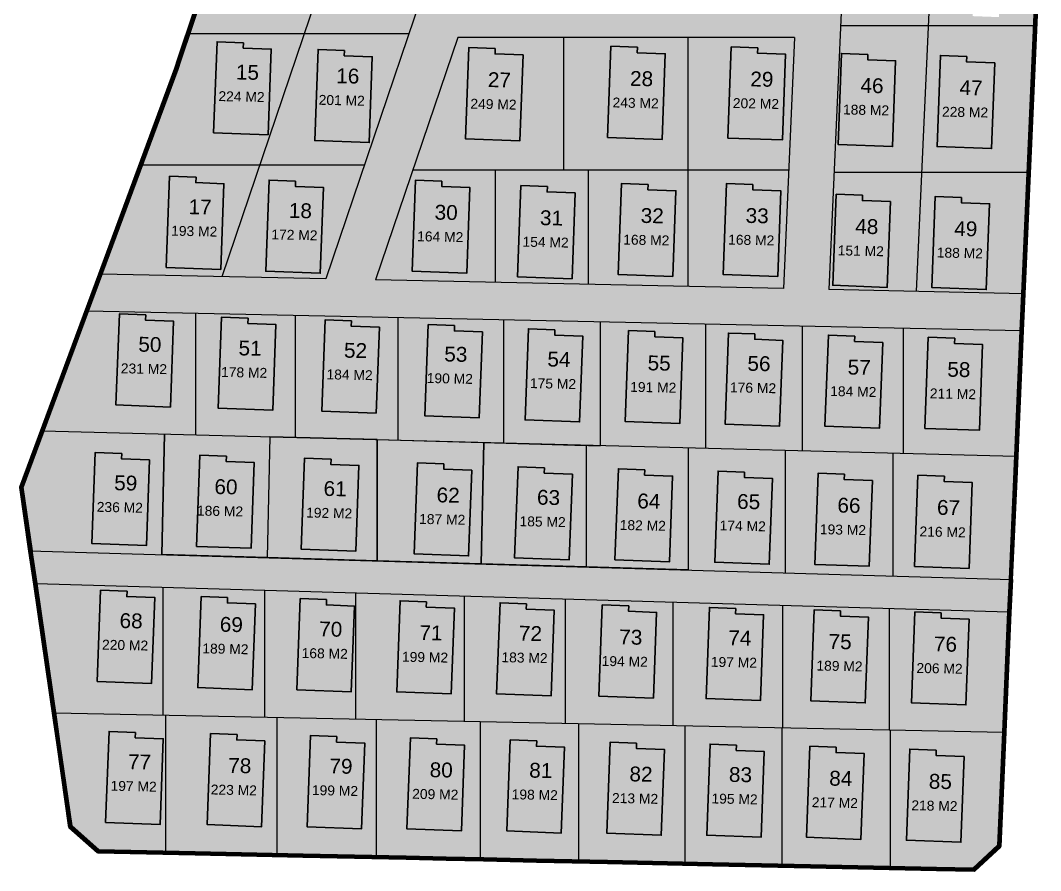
# Model space of a CAD drawing. Header units: centimetres. Extents: x 63871 to 181827, y -95930 to 42199.
# Drawn here: x 63871 to 76229, y -95930 to -85628 of the extents above; entities that cross this region are included whole.
import ezdxf

# ---------------------------------------------------------------- set-up
doc = ezdxf.new("R2010")
doc.units = ezdxf.units.CM
for name, color, linetype, lineweight in [('A-AREA-IDEN', 7, 'Continuous', 9), ('ARA SINIRLAR', 225, 'Continuous', 15), ('ARM_Pen_No__252', 8, 'Continuous', 18), ('PARSEL SINIRI', 12, 'Continuous', 50), ('ROL_CEPHE', 1, 'Continuous', 0), ('Çatı', 144, 'Continuous', 30)]:
    doc.layers.add(name, color=color, linetype=linetype, lineweight=lineweight)
doc.styles.get("Standard").update_dxf_attribs({"font": 'Arial.ttf'})
pattern_1 = [(45, (-102584.785, -113040.9), (0, 73.27889), [155.448, -51.816]), (135, (-102548.146, -113004.26), (7e-15, 73.27889), [155.448, -51.816])]

msp = doc.modelspace()

# ---------------------------------------------------------------- hatches: boundary and pattern name
at = {"layer": 'A-AREA-IDEN', "true_color": 0x136734}
h = msp.add_hatch(color=116, dxfattribs=at)
h.dxf.hatch_style = 1
h.paths.add_polyline_path([(67911, -84015), (66505, -84015), (66494, -84047), (66400, -84332), (66400, -84332), (65913, -85790), (67309, -85790)])
h.paths.add_polyline_path([(66788, -85345), (66829, -84241), (67149, -84253), (67147, -84318), (67486, -84331), (67448, -85370)], flags=16)
h = msp.add_hatch(color=116, dxfattribs=at)
h.dxf.hatch_style = 1
h.paths.add_polyline_path([(69180, -84015), (67911, -84015), (67309, -85790), (68577, -85790)])
h.paths.add_polyline_path([(67988, -85383), (68029, -84279), (68349, -84291), (68346, -84355), (68686, -84368), (68647, -85407)], flags=16)
h = msp.add_hatch(color=116, dxfattribs=at)
h.dxf.hatch_style = 1
h.paths.add_polyline_path([(67309, -85790), (65913, -85790), (65807, -86105), (65770, -86218), (65338, -87384), (66768, -87384)])
h.paths.add_polyline_path([(66212, -86990), (66253, -85886), (66572, -85898), (66570, -85963), (66910, -85975), (66871, -87014)], flags=16)
h = msp.add_hatch(color=116, dxfattribs=at)
h.dxf.hatch_style = 1
h.paths.add_polyline_path([(68577, -85790), (67309, -85790), (66768, -87384), (68037, -87384)])
h.paths.add_polyline_path([(67436, -87084), (67477, -85979), (67797, -85991), (67794, -86056), (68134, -86069), (68096, -87108)], flags=16)
h = msp.add_hatch(color=116, dxfattribs=at)
h.dxf.hatch_style = 1
h.paths.add_polyline_path([(66768, -87384), (65338, -87384), (64849, -88703), (66310, -88734)])
h.paths.add_polyline_path([(65679, -87517), (65999, -87529), (65996, -87594), (66336, -87607), (66298, -88646), (65638, -88622)], flags=16)
h = msp.add_hatch(color=116, dxfattribs=at)
h.dxf.hatch_style = 1
h.paths.add_polyline_path([(68037, -87384), (66768, -87384), (66310, -88734), (67569, -88761)])
h.paths.add_polyline_path([(66884, -87563), (67204, -87575), (67202, -87640), (67541, -87652), (67503, -88692), (66843, -88667)], flags=16)
h = msp.add_hatch(color=116, dxfattribs=at)
h.dxf.hatch_style = 1
h.paths.add_polyline_path([(65992, -89177), (64683, -89150), (64145, -90603), (65992, -90651)])
h.paths.add_polyline_path([(65029, -90288), (65070, -89184), (65390, -89196), (65388, -89261), (65727, -89273), (65689, -90313)], flags=16)
h = msp.add_hatch(color=116, dxfattribs=at)
h.dxf.hatch_style = 1
h.paths.add_polyline_path([(67200, -89203), (65992, -89177), (65992, -90651), (67200, -90682)])
h.paths.add_polyline_path([(66268, -90328), (66309, -89223), (66629, -89235), (66627, -89300), (66966, -89313), (66928, -90352)], flags=16)
h = msp.add_hatch(color=116, dxfattribs=at)
h.dxf.hatch_style = 1
h.paths.add_polyline_path([(68443, -89229), (67200, -89203), (67200, -90682), (68443, -90714)])
h.paths.add_polyline_path([(67521, -90361), (67562, -89257), (67881, -89269), (67879, -89334), (68219, -89347), (68180, -90386)], flags=16)
h = msp.add_hatch(color=116, dxfattribs=at)
h.dxf.hatch_style = 1
h.paths.add_polyline_path([(69723, -89256), (68443, -89229), (68443, -90714), (69723, -90748)])
h.paths.add_polyline_path([(68770, -90418), (68811, -89314), (69131, -89326), (69129, -89391), (69468, -89403), (69430, -90443)], flags=16)
h = msp.add_hatch(color=116, dxfattribs=at)
h.dxf.hatch_style = 1
h.paths.add_polyline_path([(65616, -90641), (64145, -90603), (63892, -91287), (64003, -92055), (65585, -92101)])
h.paths.add_polyline_path([(64778, -90863), (65098, -90875), (65095, -90940), (65435, -90953), (65397, -91992), (64737, -91968)], flags=16)
at = {"layer": 'ARA SINIRLAR', "true_color": 0x136734}
h = msp.add_hatch(color=116, dxfattribs=at)
h.dxf.hatch_style = 1
h.paths.add_polyline_path([(74946, -83965), (73880, -83965), (73805, -85691), (74867, -85691)])
h.paths.add_polyline_path([(74566, -84441), (74525, -85545), (74205, -85533), (74208, -85468), (73868, -85455), (73907, -84416)], flags=16)
h = msp.add_hatch(color=116, dxfattribs=at)
h.dxf.hatch_style = 1
h.paths.add_polyline_path([(76229, -83965), (74946, -83965), (74867, -85691), (76153, -85691), (76167, -85368)])
h.paths.add_polyline_path([(75765, -84483), (75724, -85588), (75404, -85576), (75407, -85511), (75067, -85498), (75106, -84459)], flags=16)
h = msp.add_hatch(color=116, dxfattribs=at)
h.dxf.hatch_style = 1
h.paths.add_polyline_path([(74867, -85691), (73805, -85691), (73727, -87466), (74786, -87466)])
h.paths.add_polyline_path([(74435, -87156), (73775, -87131), (73816, -86027), (74136, -86039), (74134, -86104), (74473, -86117)], flags=16)
h = msp.add_hatch(color=116, dxfattribs=at)
h.dxf.hatch_style = 1
h.paths.add_polyline_path([(74867, -85691), (74786, -87466), (76075, -87466), (76139, -86025), (76153, -85691)])
h.paths.add_polyline_path([(75673, -86143), (75634, -87182), (74975, -87157), (75016, -86053), (75336, -86065), (75333, -86130)], flags=16)
h = msp.add_hatch(color=116, dxfattribs=at)
h.dxf.hatch_style = 1
h.paths.add_polyline_path([(70448, -85834), (69170, -85834), (68623, -87444), (70448, -87444)])
h.paths.add_polyline_path([(69922, -87086), (69262, -87061), (69303, -85957), (69623, -85969), (69621, -86034), (69960, -86046)], flags=16)
h = msp.add_hatch(color=116, dxfattribs=at)
h.dxf.hatch_style = 1
h.paths.add_polyline_path([(71957, -85834), (70448, -85834), (70448, -87444), (71957, -87444)])
h.paths.add_polyline_path([(71025, -85942), (71345, -85954), (71343, -86019), (71683, -86031), (71644, -87071), (70984, -87046)], flags=16)
h = msp.add_hatch(color=116, dxfattribs=at)
h.dxf.hatch_style = 1
h.paths.add_polyline_path([(73247, -85834), (71957, -85834), (71957, -87444), (73176, -87444)])
h.paths.add_polyline_path([(72482, -85949), (72802, -85961), (72800, -86026), (73139, -86038), (73101, -87077), (72441, -87053)], flags=16)
at = {"layer": 'ARA SINIRLAR'}
h = msp.add_hatch(color=1, dxfattribs=at)
h.dxf.hatch_style = 1
h.paths.add_polyline_path([(66910, -85975), (66570, -85963), (66572, -85898), (66253, -85886), (66212, -86990), (66871, -87014)])
h = msp.add_hatch(color=1, dxfattribs=at)
h.dxf.hatch_style = 1
h.paths.add_polyline_path([(68134, -86069), (67794, -86056), (67797, -85991), (67477, -85979), (67436, -87084), (68096, -87108)])
h = msp.add_hatch(color=1, dxfattribs=at)
h.dxf.hatch_style = 1
h.paths.add_polyline_path([(69960, -86046), (69621, -86034), (69623, -85969), (69303, -85957), (69262, -87061), (69922, -87086)])
h = msp.add_hatch(color=1, dxfattribs=at)
h.dxf.hatch_style = 1
h.paths.add_polyline_path([(71683, -86031), (71343, -86019), (71345, -85954), (71025, -85942), (70984, -87046), (71644, -87071)])
h = msp.add_hatch(color=1, dxfattribs=at)
h.dxf.hatch_style = 1
h.paths.add_polyline_path([(73139, -86038), (72800, -86026), (72802, -85961), (72482, -85949), (72441, -87053), (73101, -87077)])
h = msp.add_hatch(color=1, dxfattribs=at)
h.dxf.hatch_style = 1
h.paths.add_polyline_path([(74473, -86117), (74134, -86104), (74136, -86039), (73816, -86027), (73775, -87131), (74435, -87156)])
h = msp.add_hatch(color=1, dxfattribs=at)
h.dxf.hatch_style = 1
h.paths.add_polyline_path([(75673, -86143), (75333, -86130), (75336, -86065), (75016, -86053), (74975, -87157), (75634, -87182)])
at = {"layer": 'ARA SINIRLAR', "true_color": 0x136734}
h = msp.add_hatch(color=116, dxfattribs=at)
h.dxf.hatch_style = 1
h.paths.add_polyline_path([(69620, -87444), (68623, -87444), (68172, -88773), (69620, -88804)])
h.paths.add_polyline_path([(69277, -88691), (68617, -88667), (68658, -87563), (68978, -87575), (68976, -87639), (69315, -87652)], flags=16)
h = msp.add_hatch(color=116, dxfattribs=at)
h.dxf.hatch_style = 1
h.paths.add_polyline_path([(70748, -87444), (69620, -87444), (69620, -88804), (70748, -88828)])
h.paths.add_polyline_path([(69934, -87629), (70254, -87641), (70251, -87706), (70591, -87719), (70553, -88758), (69893, -88734)], flags=16)
h = msp.add_hatch(color=116, dxfattribs=at)
h.dxf.hatch_style = 1
h.paths.add_polyline_path([(71957, -87444), (70748, -87444), (70748, -88828), (71957, -88853)])
h.paths.add_polyline_path([(71154, -87603), (71474, -87615), (71472, -87680), (71811, -87692), (71773, -88731), (71113, -88707)], flags=16)
h = msp.add_hatch(color=116, dxfattribs=at)
h.dxf.hatch_style = 1
h.paths.add_polyline_path([(73176, -87444), (71957, -87444), (71957, -88853), (73113, -88878)])
h.paths.add_polyline_path([(72425, -87603), (72745, -87615), (72743, -87680), (73082, -87692), (73044, -88731), (72384, -88707)], flags=16)
h = msp.add_hatch(color=116, dxfattribs=at)
h.dxf.hatch_style = 1
h.paths.add_polyline_path([(74786, -87466), (73727, -87466), (73664, -88890), (74720, -88912)])
h.paths.add_polyline_path([(74410, -87824), (74371, -88863), (73712, -88838), (73753, -87734), (74073, -87746), (74070, -87811)], flags=16)
h = msp.add_hatch(color=116, dxfattribs=at)
h.dxf.hatch_style = 1
h.paths.add_polyline_path([(76075, -87466), (74786, -87466), (74720, -88912), (76010, -88939)])
h.paths.add_polyline_path([(75610, -87850), (75571, -88889), (74912, -88865), (74953, -87760), (75272, -87772), (75270, -87837)], flags=16)
at = {"layer": 'ARA SINIRLAR'}
h = msp.add_hatch(color=1, dxfattribs=at)
h.dxf.hatch_style = 1
h.paths.add_polyline_path([(66336, -87607), (65996, -87594), (65999, -87529), (65679, -87517), (65638, -88622), (66298, -88646)])
h = msp.add_hatch(color=1, dxfattribs=at)
h.dxf.hatch_style = 1
h.paths.add_polyline_path([(67541, -87652), (67202, -87640), (67204, -87575), (66884, -87563), (66843, -88667), (67503, -88692)])
h = msp.add_hatch(color=1, dxfattribs=at)
h.dxf.hatch_style = 1
h.paths.add_polyline_path([(69315, -87652), (68976, -87639), (68978, -87575), (68658, -87563), (68617, -88667), (69277, -88691)])
h = msp.add_hatch(color=1, dxfattribs=at)
h.dxf.hatch_style = 1
h.paths.add_polyline_path([(71811, -87692), (71472, -87680), (71474, -87615), (71154, -87603), (71113, -88707), (71773, -88731)])
h = msp.add_hatch(color=1, dxfattribs=at)
h.dxf.hatch_style = 1
h.paths.add_polyline_path([(73082, -87692), (72743, -87680), (72745, -87615), (72425, -87603), (72384, -88707), (73044, -88731)])
h = msp.add_hatch(color=1, dxfattribs=at)
h.dxf.hatch_style = 1
h.paths.add_polyline_path([(70591, -87719), (70251, -87706), (70254, -87641), (69934, -87629), (69893, -88734), (70553, -88758)])
h = msp.add_hatch(color=1, dxfattribs=at)
h.dxf.hatch_style = 1
h.paths.add_polyline_path([(74410, -87824), (74070, -87811), (74073, -87746), (73753, -87734), (73712, -88838), (74371, -88863)])
h = msp.add_hatch(color=1, dxfattribs=at)
h.dxf.hatch_style = 1
h.paths.add_polyline_path([(75610, -87850), (75270, -87837), (75272, -87772), (74953, -87760), (74912, -88865), (75571, -88889)])
h = msp.add_hatch(color=1, dxfattribs=at)
h.dxf.hatch_style = 1
h.paths.add_polyline_path([(65727, -89273), (65388, -89261), (65390, -89196), (65070, -89184), (65029, -90288), (65689, -90313)])
h = msp.add_hatch(color=2, dxfattribs=at)
h.dxf.hatch_style = 1
h.paths.add_polyline_path([(66966, -89313), (66627, -89300), (66629, -89235), (66309, -89223), (66268, -90328), (66928, -90352)])
h = msp.add_hatch(color=1, dxfattribs=at)
h.dxf.hatch_style = 1
h.paths.add_polyline_path([(68219, -89347), (67879, -89334), (67881, -89269), (67562, -89257), (67521, -90361), (68180, -90386)])
h = msp.add_hatch(color=2, dxfattribs=at)
h.dxf.hatch_style = 1
h.paths.add_polyline_path([(69468, -89403), (69129, -89391), (69131, -89326), (68811, -89314), (68770, -90418), (69430, -90443)])
at = {"layer": 'ARA SINIRLAR', "true_color": 0x136734}
h = msp.add_hatch(color=116, dxfattribs=at)
h.dxf.hatch_style = 1
h.paths.add_polyline_path([(70895, -89281), (69723, -89256), (69723, -90748), (70895, -90778)])
h.paths.add_polyline_path([(69984, -90469), (70025, -89364), (70345, -89376), (70343, -89441), (70683, -89454), (70644, -90493)], flags=16)
h = msp.add_hatch(color=116, dxfattribs=at)
h.dxf.hatch_style = 1
h.paths.add_polyline_path([(72169, -89308), (70895, -89281), (70895, -90778), (72169, -90811)])
h.paths.add_polyline_path([(71198, -90490), (71239, -89386), (71558, -89397), (71556, -89462), (71896, -89475), (71857, -90514)], flags=16)
h = msp.add_hatch(color=116, dxfattribs=at)
h.dxf.hatch_style = 1
h.paths.add_polyline_path([(73341, -89333), (72169, -89308), (72169, -90811), (73341, -90841)])
h.paths.add_polyline_path([(72407, -90520), (72448, -89416), (72768, -89427), (72766, -89492), (73106, -89505), (73067, -90544)], flags=16)
h = msp.add_hatch(color=116, dxfattribs=at)
h.dxf.hatch_style = 1
h.paths.add_polyline_path([(74564, -89359), (73341, -89333), (73341, -90841), (74564, -90873)])
h.paths.add_polyline_path([(73617, -90545), (73658, -89441), (73978, -89453), (73976, -89518), (74316, -89531), (74277, -90570)], flags=16)
at = {"layer": 'ARA SINIRLAR'}
h = msp.add_hatch(color=1, dxfattribs=at)
h.dxf.hatch_style = 1
h.paths.add_polyline_path([(70683, -89454), (70343, -89441), (70345, -89376), (70025, -89364), (69984, -90469), (70644, -90493)])
h = msp.add_hatch(color=1, dxfattribs=at)
h.dxf.hatch_style = 1
h.paths.add_polyline_path([(71896, -89475), (71556, -89462), (71558, -89397), (71239, -89386), (71198, -90490), (71857, -90514)])
h = msp.add_hatch(color=2, dxfattribs=at)
h.dxf.hatch_style = 1
h.paths.add_polyline_path([(73106, -89505), (72766, -89492), (72768, -89427), (72448, -89416), (72407, -90520), (73067, -90544)])
h = msp.add_hatch(color=1, dxfattribs=at)
h.dxf.hatch_style = 1
h.paths.add_polyline_path([(74316, -89531), (73976, -89518), (73978, -89453), (73658, -89441), (73617, -90545), (74277, -90570)])
at = {"layer": 'ARA SINIRLAR', "true_color": 0x136734}
h = msp.add_hatch(color=116, dxfattribs=at)
h.dxf.hatch_style = 1
h.paths.add_polyline_path([(75961, -90049), (75990, -89389), (74564, -89359), (74564, -90873), (75924, -90909)])
h.paths.add_polyline_path([(74827, -90571), (74868, -89467), (75188, -89479), (75186, -89544), (75525, -89556), (75487, -90595)], flags=16)
at = {"layer": 'ARA SINIRLAR'}
h = msp.add_hatch(color=2, dxfattribs=at)
h.dxf.hatch_style = 1
h.paths.add_polyline_path([(75525, -89556), (75186, -89544), (75188, -89479), (74868, -89467), (74827, -90571), (75487, -90595)])
at = {"layer": 'ARA SINIRLAR', "true_color": 0x136734}
h = msp.add_hatch(color=116, dxfattribs=at)
h.dxf.hatch_style = 1
h.paths.add_polyline_path([(66892, -90674), (65616, -90641), (65585, -92101), (66861, -92138)])
h.paths.add_polyline_path([(66703, -90986), (66665, -92025), (66005, -92001), (66046, -90896), (66366, -90908), (66364, -90973)], flags=16)
h = msp.add_hatch(color=116, dxfattribs=at)
h.dxf.hatch_style = 1
h.paths.add_polyline_path([(68191, -90708), (66892, -90674), (66861, -92138), (68191, -92177)])
h.paths.add_polyline_path([(67971, -91021), (67933, -92061), (67273, -92036), (67314, -90932), (67634, -90944), (67631, -91009)], flags=16)
h = msp.add_hatch(color=116, dxfattribs=at)
h.dxf.hatch_style = 1
h.paths.add_polyline_path([(69483, -90741), (68191, -90708), (68191, -92177), (69452, -92214)])
h.paths.add_polyline_path([(68682, -90988), (69002, -91000), (68999, -91065), (69339, -91078), (69301, -92117), (68641, -92093)], flags=16)
h = msp.add_hatch(color=116, dxfattribs=at)
h.dxf.hatch_style = 1
h.paths.add_polyline_path([(70723, -90777), (69483, -90741), (69452, -92214), (70723, -92251)])
h.paths.add_polyline_path([(69899, -91037), (70219, -91049), (70217, -91114), (70557, -91127), (70518, -92166), (69858, -92142)], flags=16)
h = msp.add_hatch(color=116, dxfattribs=at)
h.dxf.hatch_style = 1
h.paths.add_polyline_path([(71959, -90806), (70723, -90774), (70723, -92251), (71959, -92287)])
h.paths.add_polyline_path([(71433, -91072), (71431, -91137), (71771, -91150), (71732, -92189), (71073, -92164), (71114, -91060)], flags=16)
h = msp.add_hatch(color=116, dxfattribs=at)
h.dxf.hatch_style = 1
h.paths.add_polyline_path([(73134, -90836), (71959, -90806), (71959, -92287), (73134, -92321)])
h.paths.add_polyline_path([(72323, -91089), (72643, -91101), (72641, -91165), (72981, -91178), (72942, -92217), (72282, -92193)], flags=16)
at = {"layer": 'ARA SINIRLAR'}
h = msp.add_hatch(color=2, dxfattribs=at)
h.dxf.hatch_style = 1
h.paths.add_polyline_path([(65435, -90953), (65095, -90940), (65098, -90875), (64778, -90863), (64737, -91968), (65397, -91992)])
h = msp.add_hatch(color=2, dxfattribs=at)
h.dxf.hatch_style = 1
h.paths.add_polyline_path([(66703, -90986), (66364, -90973), (66366, -90908), (66046, -90896), (66005, -92001), (66665, -92025)])
h = msp.add_hatch(color=1, dxfattribs=at)
h.dxf.hatch_style = 1
h.paths.add_polyline_path([(67971, -91021), (67631, -91009), (67634, -90944), (67314, -90932), (67273, -92036), (67933, -92061)])
at = {"layer": 'ARA SINIRLAR', "true_color": 0x136734}
h = msp.add_hatch(color=116, dxfattribs=at)
h.dxf.hatch_style = 1
h.paths.add_polyline_path([(74438, -90870), (73134, -90836), (73134, -92321), (74438, -92359)])
h.paths.add_polyline_path([(73533, -91115), (73853, -91126), (73851, -91191), (74191, -91204), (74152, -92243), (73492, -92219)], flags=16)
h = msp.add_hatch(color=116, dxfattribs=at)
h.dxf.hatch_style = 1
h.paths.add_polyline_path([(75924, -90909), (74438, -90870), (74438, -92359), (75858, -92401), (75911, -91186)])
h.paths.add_polyline_path([(75401, -91229), (75362, -92269), (74702, -92244), (74743, -91140), (75063, -91152), (75061, -91217)], flags=16)
at = {"layer": 'ARA SINIRLAR'}
h = msp.add_hatch(color=2, dxfattribs=at)
h.dxf.hatch_style = 1
h.paths.add_polyline_path([(69339, -91078), (68999, -91065), (69002, -91000), (68682, -90988), (68641, -92093), (69301, -92117)])
h = msp.add_hatch(color=1, dxfattribs=at)
h.dxf.hatch_style = 1
h.paths.add_polyline_path([(70557, -91127), (70217, -91114), (70219, -91049), (69899, -91037), (69858, -92142), (70518, -92166)])
h = msp.add_hatch(color=1, dxfattribs=at)
h.dxf.hatch_style = 1
h.paths.add_polyline_path([(71771, -91150), (71431, -91137), (71433, -91072), (71114, -91060), (71073, -92164), (71732, -92189)])
h = msp.add_hatch(color=1, dxfattribs=at)
h.dxf.hatch_style = 1
h.paths.add_polyline_path([(72981, -91178), (72641, -91165), (72643, -91101), (72323, -91089), (72282, -92193), (72942, -92217)])
h = msp.add_hatch(color=1, dxfattribs=at)
h.dxf.hatch_style = 1
h.paths.add_polyline_path([(74191, -91204), (73851, -91191), (73853, -91126), (73533, -91115), (73492, -92219), (74152, -92243)])
h = msp.add_hatch(color=1, dxfattribs=at)
h.dxf.hatch_style = 1
h.paths.add_polyline_path([(75401, -91229), (75061, -91217), (75063, -91152), (74743, -91140), (74702, -92244), (75362, -92269)])
at = {"layer": 'ARA SINIRLAR', "true_color": 0x136734}
h = msp.add_hatch(color=116, dxfattribs=at)
h.dxf.hatch_style = 1
h.paths.add_polyline_path([(65596, -92502), (64061, -92457), (64287, -94018), (65596, -94045)])
h.paths.add_polyline_path([(64802, -93637), (64843, -92533), (65163, -92545), (65160, -92610), (65500, -92622), (65461, -93662)], flags=16)
at = {"layer": 'ARA SINIRLAR'}
h = msp.add_hatch(color=1, dxfattribs=at)
h.dxf.hatch_style = 1
h.paths.add_polyline_path([(65500, -92622), (65160, -92610), (65163, -92545), (64843, -92533), (64802, -93637), (65461, -93662)])
at = {"layer": 'ARA SINIRLAR', "true_color": 0x136734}
h = msp.add_hatch(color=116, dxfattribs=at)
h.dxf.hatch_style = 1
h.paths.add_polyline_path([(66827, -92537), (65596, -92502), (65596, -94045), (66827, -94070)])
h.paths.add_polyline_path([(66020, -93713), (66061, -92609), (66381, -92621), (66378, -92686), (66718, -92698), (66679, -93738)], flags=16)
h = msp.add_hatch(color=116, dxfattribs=at)
h.dxf.hatch_style = 1
h.paths.add_polyline_path([(67930, -92570), (66827, -92537), (66827, -94070), (67930, -94092)])
h.paths.add_polyline_path([(67220, -93738), (67261, -92634), (67581, -92646), (67578, -92711), (67918, -92724), (67879, -93763)], flags=16)
at = {"layer": 'ARA SINIRLAR'}
h = msp.add_hatch(color=4, dxfattribs=at)
h.dxf.hatch_style = 1
h.paths.add_polyline_path([(66718, -92698), (66378, -92686), (66381, -92621), (66061, -92609), (66020, -93713), (66679, -93738)])
h = msp.add_hatch(color=1, dxfattribs=at)
h.dxf.hatch_style = 1
h.paths.add_polyline_path([(67918, -92724), (67578, -92711), (67581, -92646), (67261, -92634), (67220, -93738), (67879, -93763)])
at = {"layer": 'ARA SINIRLAR', "true_color": 0x136734}
h = msp.add_hatch(color=116, dxfattribs=at)
h.dxf.hatch_style = 1
h.paths.add_polyline_path([(69245, -92608), (67930, -92570), (67930, -94092), (69245, -94119)])
h.paths.add_polyline_path([(68471, -92660), (68790, -92672), (68788, -92737), (69128, -92749), (69089, -93789), (68430, -93764)], flags=16)
at = {"layer": 'ARA SINIRLAR'}
h = msp.add_hatch(color=4, dxfattribs=at)
h.dxf.hatch_style = 1
h.paths.add_polyline_path([(69128, -92749), (68788, -92737), (68790, -92672), (68471, -92660), (68430, -93764), (69089, -93789)])
at = {"layer": 'ARA SINIRLAR', "true_color": 0x136734}
h = msp.add_hatch(color=116, dxfattribs=at)
h.dxf.hatch_style = 1
h.paths.add_polyline_path([(70468, -92644), (69245, -92608), (69245, -94119), (70468, -94144)])
h.paths.add_polyline_path([(69640, -93790), (69681, -92685), (70000, -92697), (69998, -92762), (70338, -92775), (70299, -93814)], flags=16)
h = msp.add_hatch(color=116, dxfattribs=at)
h.dxf.hatch_style = 1
h.paths.add_polyline_path([(71772, -92682), (70468, -92644), (70468, -94144), (71772, -94171)])
h.paths.add_polyline_path([(70879, -93816), (70920, -92711), (71240, -92723), (71238, -92788), (71578, -92801), (71539, -93840)], flags=16)
at = {"layer": 'ARA SINIRLAR'}
h = msp.add_hatch(color=2, dxfattribs=at)
h.dxf.hatch_style = 1
h.paths.add_polyline_path([(70338, -92775), (69998, -92762), (70000, -92697), (69681, -92685), (69640, -93790), (70299, -93814)])
h = msp.add_hatch(color=4, dxfattribs=at)
h.dxf.hatch_style = 1
h.paths.add_polyline_path([(71578, -92801), (71238, -92788), (71240, -92723), (70920, -92711), (70879, -93816), (71539, -93840)])
at = {"layer": 'ARA SINIRLAR', "true_color": 0x136734}
h = msp.add_hatch(color=116, dxfattribs=at)
h.dxf.hatch_style = 1
h.paths.add_polyline_path([(73104, -92720), (71772, -92682), (71772, -94171), (73104, -94198)])
h.paths.add_polyline_path([(72176, -93845), (72217, -92741), (72537, -92753), (72534, -92818), (72874, -92830), (72835, -93870)], flags=16)
at = {"layer": 'ARA SINIRLAR'}
h = msp.add_hatch(color=4, dxfattribs=at)
h.dxf.hatch_style = 1
h.paths.add_polyline_path([(72874, -92830), (72534, -92818), (72537, -92753), (72217, -92741), (72176, -93845), (72835, -93870)])
at = {"layer": 'ARA SINIRLAR', "true_color": 0x136734}
h = msp.add_hatch(color=116, dxfattribs=at)
h.dxf.hatch_style = 1
h.paths.add_polyline_path([(74394, -92758), (73104, -92720), (73104, -94198), (74394, -94225)])
h.paths.add_polyline_path([(73445, -93873), (73486, -92769), (73806, -92781), (73803, -92846), (74143, -92858), (74105, -93898)], flags=16)
at = {"layer": 'ARA SINIRLAR'}
h = msp.add_hatch(color=4, dxfattribs=at)
h.dxf.hatch_style = 1
h.paths.add_polyline_path([(74143, -92858), (73803, -92846), (73806, -92781), (73486, -92769), (73445, -93873), (74105, -93898)])
at = {"layer": 'ARA SINIRLAR', "true_color": 0x136734}
h = msp.add_hatch(color=116, dxfattribs=at)
h.dxf.hatch_style = 1
h.paths.add_polyline_path([(75841, -92800), (74394, -92758), (74394, -94225), (75778, -94253)])
h.paths.add_polyline_path([(74665, -93899), (74706, -92795), (75026, -92806), (75023, -92871), (75363, -92884), (75325, -93923)], flags=16)
at = {"layer": 'ARA SINIRLAR'}
h = msp.add_hatch(color=2, dxfattribs=at)
h.dxf.hatch_style = 1
h.paths.add_polyline_path([(75363, -92884), (75023, -92871), (75026, -92806), (74706, -92795), (74665, -93899), (75325, -93923)])
at = {"layer": 'ARA SINIRLAR', "true_color": 0x136734}
h = msp.add_hatch(color=116, dxfattribs=at)
h.dxf.hatch_style = 1
h.paths.add_polyline_path([(65627, -94045), (64287, -94018), (64299, -94102), (64342, -94399), (64486, -95392), (64817, -95685), (65627, -95703)])
h.paths.add_polyline_path([(64904, -95347), (64945, -94243), (65265, -94255), (65263, -94320), (65602, -94332), (65564, -95372)], flags=16)
h = msp.add_hatch(color=116, dxfattribs=at)
h.dxf.hatch_style = 1
h.paths.add_polyline_path([(66976, -94073), (65627, -94045), (65627, -95703), (65988, -95710), (66976, -95731)])
h.paths.add_polyline_path([(66793, -95398), (66134, -95373), (66175, -94269), (66495, -94281), (66492, -94346), (66832, -94359)], flags=16)
h = msp.add_hatch(color=116, dxfattribs=at)
h.dxf.hatch_style = 1
h.paths.add_polyline_path([(68180, -95757), (68180, -94098), (66976, -94073), (66976, -95731), (67295, -95738)])
h.paths.add_polyline_path([(67344, -95399), (67385, -94295), (67705, -94307), (67702, -94372), (68042, -94384), (68003, -95424)], flags=16)
h = msp.add_hatch(color=116, dxfattribs=at)
h.dxf.hatch_style = 1
h.paths.add_polyline_path([(69441, -94123), (68180, -94098), (68180, -95757), (68542, -95765), (69028, -95775), (69441, -95784)])
h.paths.add_polyline_path([(68554, -95425), (68595, -94321), (68915, -94333), (68912, -94397), (69252, -94410), (69214, -95449)], flags=16)
h = msp.add_hatch(color=116, dxfattribs=at)
h.dxf.hatch_style = 1
h.paths.add_polyline_path([(70633, -94148), (69441, -94123), (69441, -95784), (69483, -95785), (70124, -95798), (70633, -95809)])
h.paths.add_polyline_path([(69764, -95450), (69805, -94346), (70125, -94358), (70122, -94423), (70462, -94436), (70423, -95475)], flags=16)
h = msp.add_hatch(color=116, dxfattribs=at)
h.dxf.hatch_style = 1
h.paths.add_polyline_path([(71919, -94174), (70633, -94148), (70633, -95809), (70984, -95816), (71919, -95836)])
h.paths.add_polyline_path([(70974, -95476), (71015, -94372), (71335, -94384), (71332, -94449), (71672, -94462), (71633, -95501)], flags=16)
at = {"layer": 'ARA SINIRLAR'}
h = msp.add_hatch(color=2, dxfattribs=at)
h.dxf.hatch_style = 1
h.paths.add_polyline_path([(65602, -94332), (65263, -94320), (65265, -94255), (64945, -94243), (64904, -95347), (65564, -95372)])
h = msp.add_hatch(color=4, dxfattribs=at)
h.dxf.hatch_style = 1
h.paths.add_polyline_path([(66832, -94359), (66492, -94346), (66495, -94281), (66175, -94269), (66134, -95373), (66793, -95398)])
at = {"layer": 'ARA SINIRLAR', "true_color": 0x136734}
h = msp.add_hatch(color=116, dxfattribs=at)
h.dxf.hatch_style = 1
h.paths.add_polyline_path([(73095, -94198), (71919, -94174), (71919, -95836), (72256, -95843), (73095, -95861)])
h.paths.add_polyline_path([(72184, -95502), (72225, -94397), (72544, -94409), (72542, -94474), (72882, -94487), (72843, -95526)], flags=16)
h = msp.add_hatch(color=116, dxfattribs=at)
h.dxf.hatch_style = 1
h.paths.add_polyline_path([(74406, -94225), (73095, -94198), (73095, -95861), (73441, -95868), (74406, -95889)])
h.paths.add_polyline_path([(74053, -95552), (73394, -95527), (73435, -94423), (73754, -94435), (73752, -94500), (74092, -94512)], flags=16)
h = msp.add_hatch(color=116, dxfattribs=at)
h.dxf.hatch_style = 1
h.paths.add_polyline_path([(75774, -94344), (75778, -94253), (74406, -94225), (74406, -95889), (74968, -95901), (75416, -95910), (75718, -95628)])
h.paths.add_polyline_path([(75301, -94548), (75263, -95587), (74603, -95563), (74644, -94458), (74964, -94470), (74962, -94535)], flags=16)
at = {"layer": 'ARA SINIRLAR'}
h = msp.add_hatch(color=4, dxfattribs=at)
h.dxf.hatch_style = 1
h.paths.add_polyline_path([(67344, -95399), (68003, -95424), (68042, -94384), (67702, -94372), (67705, -94307), (67385, -94295)])
h = msp.add_hatch(color=4, dxfattribs=at)
h.dxf.hatch_style = 1
h.paths.add_polyline_path([(69252, -94410), (68912, -94397), (68915, -94333), (68595, -94321), (68554, -95425), (69214, -95449)])
h = msp.add_hatch(color=4, dxfattribs=at)
h.dxf.hatch_style = 1
h.paths.add_polyline_path([(70462, -94436), (70122, -94423), (70125, -94358), (69805, -94346), (69764, -95450), (70423, -95475)])
h = msp.add_hatch(color=4, dxfattribs=at)
h.dxf.hatch_style = 1
h.paths.add_polyline_path([(71672, -94462), (71332, -94449), (71335, -94384), (71015, -94372), (70974, -95476), (71633, -95501)])
h = msp.add_hatch(color=4, dxfattribs=at)
h.dxf.hatch_style = 1
h.paths.add_polyline_path([(72882, -94487), (72542, -94474), (72544, -94409), (72225, -94397), (72184, -95502), (72843, -95526)])
h = msp.add_hatch(color=1, dxfattribs=at)
h.dxf.hatch_style = 1
h.paths.add_polyline_path([(74092, -94512), (73752, -94500), (73754, -94435), (73435, -94423), (73394, -95527), (74053, -95552)])
h = msp.add_hatch(color=1, dxfattribs=at)
h.dxf.hatch_style = 1
h.paths.add_polyline_path([(75301, -94548), (74962, -94535), (74964, -94470), (74644, -94458), (74603, -95563), (75263, -95587)])
at = {"layer": 'ARM_Pen_No__252'}
h = msp.add_hatch(dxfattribs=at)
h.set_pattern_fill('AR-HBONE', color=256, scale=0.51)
h.set_pattern_definition(pattern_1)
h.paths.add_polyline_path([(73260, -85534), (69244, -85534), (70289, -82455), (73395, -82455)], flags=16)
h.paths.add_polyline_path([(73247, -85834), (73113, -88878), (68172, -88773), (69170, -85834)], flags=16)
h.paths.add_polyline_path([(73408, -82158), (73395, -82455), (70289, -82455), (73010, -74438), (72501, -74215), (67569, -88761), (64849, -88703), (64683, -89150), (75990, -89388), (76010, -88939), (73664, -88890), (74275, -74994), (73734, -74756), (73431, -82158)])
h = msp.add_hatch(dxfattribs=at)
h.set_pattern_fill('AR-HBONE', color=256, scale=0.51)
h.set_pattern_definition(pattern_1)
h.paths.add_polyline_path([(64003, -92055), (64061, -92460), (75841, -92803), (75858, -92403)])

# ---------------------------------------------------------------- linework, layer by layer
at = {"layer": 'ARA SINIRLAR', "color": 5}
for p, q in [((71248, -74182), (66310, -88734)), ((72505, -74217), (67569, -88761)), ((74275, -74994), (73664, -88890)), ((75339, -75387), (74720, -88912)), ((73805, -85691), (76153, -85691)), ((68577, -85790), (65913, -85790)), ((69170, -85834), (68172, -88773)), ((73247, -85834), (69170, -85834)), ((70448, -85834), (70448, -87444)), ((71957, -85834), (71957, -87444)), ((73247, -85834), (73113, -88878)), ((68037, -87384), (65338, -87384)), ((73176, -87444), (68623, -87444)), ((69620, -87444), (69620, -88804)), ((70748, -87444), (70748, -88828)), ((71957, -87444), (71957, -88853)), ((73727, -87466), (76075, -87466)), ((67569, -88761), (64849, -88703)), ((73113, -88878), (68172, -88773)), ((76030, -88940), (73664, -88890)), ((75990, -89389), (64683, -89150)), ((65992, -89177), (65992, -90651)), ((67200, -89203), (67200, -90682)), ((68443, -89229), (68443, -90714)), ((69723, -89256), (69723, -90748)), ((70895, -89281), (70895, -90778)), ((72169, -89308), (72169, -90811)), ((73341, -89333), (73341, -90841)), ((74564, -89359), (74564, -90873)), ((64145, -90603), (75924, -90909)), ((65616, -90641), (65585, -92101)), ((65585, -92101), (65616, -90641)), ((66892, -90674), (66861, -92138)), ((66892, -90674), (66861, -92138)), ((66892, -90674), (68191, -90708)), ((68191, -90708), (68191, -92177)), ((68191, -90708), (70895, -90782)), ((68191, -90708), (68191, -92177)), ((69483, -90741), (69452, -92214)), ((69483, -90743), (69452, -92214)), ((70723, -90777), (70723, -92251)), ((70723, -90777), (70723, -92251)), ((71959, -90809), (71959, -92287)), ((73134, -90839), (73134, -92321)), ((74438, -90873), (74438, -92359)), ((66861, -92138), (65585, -92101)), ((68191, -92177), (66861, -92138)), ((69452, -92214), (68191, -92177)), ((70723, -92251), (69452, -92214)), ((71959, -92287), (70723, -92251)), ((75841, -92800), (64061, -92457)), ((65596, -92502), (65596, -94045)), ((66827, -92537), (66827, -94070)), ((67930, -92570), (67930, -94092)), ((69245, -92608), (69245, -94119)), ((70468, -92644), (70468, -94144)), ((71772, -92682), (71772, -94171)), ((73104, -92720), (73104, -94198)), ((74394, -92758), (74394, -94225)), ((64287, -94018), (75778, -94253)), ((65627, -94045), (65627, -95703)), ((66976, -94073), (66976, -95731)), ((68180, -94098), (68180, -95757)), ((69441, -94123), (69441, -95784)), ((70633, -94148), (70633, -95809)), ((71919, -94174), (71919, -95836)), ((73095, -94198), (73095, -95861)), ((74406, -94225), (74406, -95889))]:
    msp.add_line(p, q, dxfattribs=at)
for points in [[(68191, -90708), (66892, -90674), (66861, -92138), (68191, -92177), (68191, -90708)], [(68191, -90708), (69483, -90741), (69452, -92214), (68191, -92177), (68191, -90708)], [(69483, -90741), (70723, -90777), (70723, -92251), (69452, -92214), (69483, -90741)]]:
    msp.add_lwpolyline(points, dxfattribs=at)
at = {"layer": 'ARA SINIRLAR'}
msp.add_lwpolyline([(63983, -92054), (75878, -92401)], dxfattribs=at)
at = {"layer": 'ARA SINIRLAR', "color": 144}
msp.add_lwpolyline([(68915, -94333), (68912, -94397), (69252, -94410), (69214, -95449), (68554, -95425), (68595, -94321)], close=True, dxfattribs=at)
at = {"layer": 'PARSEL SINIRI'}
for p, q in [((66400, -84332), (65807, -86105)), ((76152, -85726), (76172, -85726)), ((76154, -85668), (76174, -85669)), ((65902, -85820), (65883, -85814)), ((65807, -86105), (65770, -86218)), ((65788, -86099), (65807, -86105)), ((76139, -86025), (76159, -86026)), ((65770, -86218), (64683, -89150)), ((64828, -88703), (65751, -86211)), ((65316, -87384), (65316, -87384)), ((64849, -88703), (64828, -88703)), ((76010, -88939), (75990, -89388)), ((76030, -88940), (76010, -88939)), ((76030, -88940), (76010, -89389)), ((76010, -89389), (75990, -89389)), ((75944, -90909), (75944, -90909)), ((63983, -92054), (64041, -92456)), ((64003, -92055), (64061, -92457)), ((75859, -92401), (75841, -92800)), ((75879, -92401), (75861, -92801)), ((75861, -92801), (75841, -92800)), ((64299, -94102), (64280, -94105)), ((64280, -94105), (64323, -94402)), ((64299, -94102), (64342, -94399)), ((64342, -94399), (64323, -94402)), ((75774, -94344), (75794, -94345)), ((75761, -94644), (75781, -94645)), ((65688, -95704), (65688, -95724)), ((65988, -95710), (65988, -95730)), ((66976, -95751), (66976, -95751)), ((66995, -95732), (66994, -95752)), ((67295, -95738), (67294, -95758)), ((68242, -95758), (68242, -95778)), ((68542, -95765), (68542, -95785)), ((68180, -95777), (68180, -95777)), ((69483, -95785), (69482, -95805)), ((69783, -95791), (69782, -95811)), ((70684, -95810), (70683, -95830)), ((70984, -95816), (70983, -95836)), ((71957, -95837), (71956, -95857)), ((73141, -95862), (73140, -95882))]:
    msp.add_line(p, q, dxfattribs=at)
for points in [[(66381, -84326), (65788, -86099)], [(76139, -86025), (76167, -85368)], [(76159, -86026), (76187, -85369)], [(65788, -86099), (65751, -86211), (65316, -87384)], [(76010, -88939), (76139, -86025)], [(76030, -88940), (76159, -86026)], [(64828, -88703), (63871, -91284), (63983, -92054), (64003, -92055)], [(64662, -89149), (64683, -89150), (63892, -91287), (64004, -92058)], [(75859, -92400), (75911, -91186), (75961, -90049), (75990, -89388)], [(75878, -92401), (75931, -91187), (75981, -90050), (76010, -89389)], [(75859, -92401), (75878, -92401)], [(64041, -92456), (64280, -94105)], [(64041, -92456), (64061, -92457), (64299, -94102)], [(75774, -94344), (75841, -92800)], [(75794, -94345), (75861, -92801)], [(64323, -94402), (64467, -95402), (64809, -95705), (65988, -95730)], [(64342, -94399), (64486, -95392), (64817, -95685), (65988, -95710)], [(73440, -95888), (73441, -95868), (74968, -95901), (75416, -95910), (75718, -95628), (75774, -94344)], [(73440, -95888), (74967, -95921), (75423, -95930), (75737, -95637), (75794, -94345)], [(65988, -95710), (67295, -95738)], [(65988, -95730), (67294, -95758)], [(67294, -95758), (68542, -95785)], [(67295, -95738), (68542, -95765)], [(68542, -95765), (69028, -95775), (69483, -95785)], [(68542, -95785), (69027, -95795), (69482, -95805)], [(69482, -95805), (70123, -95818), (70983, -95836)], [(69483, -95785), (70124, -95798), (70984, -95816)], [(70983, -95836), (72256, -95863)], [(70984, -95816), (72256, -95843)], [(72256, -95863), (72256, -95843), (73441, -95868)], [(72256, -95863), (73440, -95888)]]:
    msp.add_lwpolyline(points, dxfattribs=at)
at = {"layer": 'Çatı'}
for points in [[(66572, -85898), (66570, -85963), (66910, -85975), (66871, -87014), (66212, -86990), (66253, -85886)], [(67797, -85991), (67794, -86056), (68134, -86069), (68096, -87108), (67436, -87084), (67477, -85979)], [(69623, -85969), (69621, -86034), (69960, -86046), (69922, -87086), (69262, -87061), (69303, -85957)], [(74136, -86039), (74134, -86104), (74473, -86117), (74435, -87156), (73775, -87131), (73816, -86027)], [(75336, -86065), (75333, -86130), (75673, -86143), (75634, -87182), (74975, -87157), (75016, -86053)], [(65999, -87529), (65996, -87594), (66336, -87607), (66298, -88646), (65638, -88622), (65679, -87517)], [(67204, -87575), (67202, -87640), (67541, -87652), (67503, -88692), (66843, -88667), (66884, -87563)], [(68978, -87575), (68976, -87639), (69315, -87652), (69277, -88691), (68617, -88667), (68658, -87563)], [(70254, -87641), (70251, -87706), (70591, -87719), (70553, -88758), (69893, -88734), (69934, -87629)], [(74073, -87746), (74070, -87811), (74410, -87824), (74371, -88863), (73712, -88838), (73753, -87734)], [(75272, -87772), (75270, -87837), (75610, -87850), (75571, -88889), (74912, -88865), (74953, -87760)], [(65390, -89196), (65388, -89261), (65727, -89273), (65689, -90313), (65029, -90288), (65070, -89184)], [(66629, -89235), (66627, -89300), (66966, -89313), (66928, -90352), (66268, -90328), (66309, -89223)], [(67881, -89269), (67879, -89334), (68219, -89347), (68180, -90386), (67521, -90361), (67562, -89257)], [(69131, -89326), (69129, -89391), (69468, -89403), (69430, -90443), (68770, -90418), (68811, -89314)], [(70345, -89376), (70343, -89441), (70683, -89454), (70644, -90493), (69984, -90469), (70025, -89364)], [(71558, -89397), (71556, -89462), (71896, -89475), (71857, -90514), (71198, -90490), (71239, -89386)], [(72768, -89427), (72766, -89492), (73106, -89505), (73067, -90544), (72407, -90520), (72448, -89416)], [(73978, -89453), (73976, -89518), (74316, -89531), (74277, -90570), (73617, -90545), (73658, -89441)], [(75188, -89479), (75186, -89544), (75525, -89556), (75487, -90595), (74827, -90571), (74868, -89467)], [(65098, -90875), (65095, -90940), (65435, -90953), (65397, -91992), (64737, -91968), (64778, -90863)], [(66366, -90908), (66364, -90973), (66703, -90986), (66665, -92025), (66005, -92001), (66046, -90896)], [(67634, -90944), (67631, -91009), (67971, -91021), (67933, -92061), (67273, -92036), (67314, -90932)], [(69002, -91000), (68999, -91065), (69339, -91078), (69301, -92117), (68641, -92093), (68682, -90988)], [(70219, -91049), (70217, -91114), (70557, -91127), (70518, -92166), (69858, -92142), (69899, -91037)], [(71433, -91072), (71431, -91137), (71771, -91150), (71732, -92189), (71073, -92164), (71114, -91060)], [(72643, -91101), (72641, -91165), (72981, -91178), (72942, -92217), (72282, -92193), (72323, -91089)], [(73853, -91126), (73851, -91191), (74191, -91204), (74152, -92243), (73492, -92219), (73533, -91115)], [(75063, -91152), (75061, -91217), (75401, -91229), (75362, -92269), (74702, -92244), (74743, -91140)], [(65163, -92545), (65160, -92610), (65500, -92622), (65461, -93662), (64802, -93637), (64843, -92533)], [(66381, -92621), (66378, -92686), (66718, -92698), (66679, -93738), (66020, -93713), (66061, -92609)], [(67581, -92646), (67578, -92711), (67918, -92724), (67879, -93763), (67220, -93738), (67261, -92634)], [(68790, -92672), (68788, -92737), (69128, -92749), (69089, -93789), (68430, -93764), (68471, -92660)], [(70000, -92697), (69998, -92762), (70338, -92775), (70299, -93814), (69640, -93790), (69681, -92685)], [(71240, -92723), (71238, -92788), (71578, -92801), (71539, -93840), (70879, -93816), (70920, -92711)], [(72537, -92753), (72534, -92818), (72874, -92830), (72835, -93870), (72176, -93845), (72217, -92741)], [(73806, -92781), (73803, -92846), (74143, -92858), (74105, -93898), (73445, -93873), (73486, -92769)], [(75026, -92806), (75023, -92871), (75363, -92884), (75325, -93923), (74665, -93899), (74706, -92795)], [(65265, -94255), (65263, -94320), (65602, -94332), (65564, -95372), (64904, -95347), (64945, -94243)], [(66495, -94281), (66492, -94346), (66832, -94359), (66793, -95398), (66134, -95373), (66175, -94269)], [(67705, -94307), (67702, -94372), (68042, -94384), (68003, -95424), (67344, -95399), (67385, -94295)], [(68915, -94333), (68913, -94398), (69252, -94411), (69214, -95450), (68554, -95426), (68595, -94322)], [(70125, -94358), (70122, -94423), (70462, -94436), (70423, -95475), (69764, -95450), (69805, -94346)], [(71335, -94384), (71332, -94449), (71672, -94462), (71633, -95501), (70974, -95476), (71015, -94372)], [(72544, -94409), (72542, -94474), (72882, -94487), (72843, -95526), (72184, -95502), (72225, -94397)], [(73754, -94435), (73752, -94500), (74092, -94512), (74053, -95552), (73394, -95527), (73435, -94423)], [(74964, -94470), (74962, -94535), (75301, -94548), (75263, -95587), (74603, -95563), (74644, -94458)]]:
    msp.add_lwpolyline(points, close=True, dxfattribs=at)
at = {"layer": 'Çatı', "elevation": 0}
for points in [[(71345, -85954), (71343, -86019), (71683, -86031), (71644, -87071), (70984, -87046), (71025, -85942)], [(72802, -85961), (72800, -86026), (73139, -86038), (73101, -87077), (72441, -87053), (72482, -85949)], [(71474, -87615), (71472, -87680), (71811, -87692), (71773, -88731), (71113, -88707), (71154, -87603)], [(72745, -87615), (72743, -87680), (73082, -87692), (73044, -88731), (72384, -88707), (72425, -87603)]]:
    msp.add_lwpolyline(points, close=True, dxfattribs=at)

# ---------------------------------------------------------------- texts
at = {"layer": 'ROL_CEPHE', "color": 5, "lineweight": 0}
for s, height, p in [('15', 180, (66480, -86343)), ('16', 180, (67695, -86388)), ('28', 180, (71254, -86420, 0)), ('29', 180, (72711, -86427, 0)), ('27', 180, (69532, -86435)), ('46', 180, (74045, -86505)), ('47', 180, (75245, -86531)), ('224 M2', 120, (66269, -86605)), ('201 M2', 120, (67483, -86650)), ('249 M2', 120, (69321, -86697)), ('243 M2', 120, (71043, -86682, 0)), ('202 M2', 120, (72500, -86689, 0)), ('188 M2', 120, (73834, -86767)), ('228 M2', 120, (75033, -86793)), ('17', 180, (65907, -87975)), ('18', 180, (67121, -88020)), ('30', 180, (68887, -88041)), ('31', 180, (70163, -88108)), ('32', 180, (71383, -88081, 0)), ('33', 180, (72654, -88081, 0)), ('48', 180, (73982, -88212)), ('49', 180, (75181, -88239)), ('193 M2', 120, (65696, -88236)), ('172 M2', 120, (66910, -88281)), ('164 M2', 120, (68676, -88303)), ('168 M2', 120, (71172, -88343, 0)), ('168 M2', 120, (72443, -88343, 0)), ('154 M2', 120, (69952, -88369)), ('151 M2', 120, (73770, -88474)), ('188 M2', 120, (74970, -88500)), ('50', 180, (65298, -89641)), ('51', 180, (66512, -89686)), ('52', 180, (67789, -89714)), ('53', 180, (69004, -89760)), ('54', 180, (70253, -89821)), ('55', 180, (71467, -89867)), ('56', 180, (72676, -89873)), ('231 M2', 120, (65087, -89903)), ('178 M2', 120, (66301, -89948)), ('57', 180, (73890, -89918)), ('58', 180, (75097, -89945)), ('184 M2', 120, (67578, -89976)), ('190 M2', 120, (68792, -90021)), ('175 M2', 120, (70042, -90083)), ('191 M2', 120, (71256, -90128)), ('176 M2', 120, (72465, -90134)), ('184 M2', 120, (73679, -90179)), ('211 M2', 120, (74886, -90207)), ('59', 180, (65006, -91320)), ('60', 180, (66220, -91366)), ('61', 180, (67542, -91389)), ('62', 180, (68911, -91467)), ('63', 180, (70127, -91495)), ('64', 180, (71342, -91540)), ('65', 180, (72551, -91546)), ('66', 180, (73766, -91591)), ('67', 180, (74972, -91618)), ('236 M2', 120, (64795, -91582)), ('186 M2', 120, (66009, -91627)), ('192 M2', 120, (67331, -91651)), ('187 M2', 120, (68700, -91728)), ('185 M2', 120, (69916, -91756)), ('182 M2', 120, (71130, -91801)), ('174 M2', 120, (72340, -91807)), ('193 M2', 120, (73554, -91853)), ('216 M2', 120, (74761, -91880)), ('68', 180, (65071, -92990)), ('69', 180, (66285, -93035)), ('70', 180, (67489, -93091)), ('71', 180, (68703, -93136)), ('72', 180, (69908, -93143)), ('73', 180, (71123, -93188)), ('74', 180, (72444, -93198)), ('220 M2', 120, (64859, -93252)), ('75', 180, (73659, -93243)), ('76', 180, (74935, -93273)), ('189 M2', 120, (66074, -93297)), ('168 M2', 120, (67277, -93353)), ('199 M2', 120, (68492, -93398)), ('183 M2', 120, (69697, -93404)), ('194 M2', 120, (70911, -93449)), ('197 M2', 120, (72233, -93460)), ('189 M2', 120, (73512, -93505)), ('206 M2', 120, (74724, -93534)), ('77', 180, (65173, -94700)), ('78', 180, (66387, -94745)), ('79', 180, (67613, -94752)), ('80', 180, (68827, -94797)), ('81', 180, (70033, -94803)), ('82', 180, (71247, -94848)), ('83', 180, (72452, -94854)), ('84', 180, (73667, -94900)), ('85', 180, (74873, -94937)), ('197 M2', 120, (64962, -94962)), ('223 M2', 120, (66176, -95007)), ('199 M2', 120, (67401, -95014)), ('209 M2', 120, (68616, -95059)), ('198 M2', 120, (69821, -95065)), ('213 M2', 120, (71036, -95110)), ('195 M2', 120, (72241, -95116)), ('217 M2', 120, (73456, -95161)), ('218 M2', 120, (74662, -95198))]:
    msp.add_text(s, height=height, rotation=358.7887, dxfattribs=at).set_placement(p)

doc.saveas('drawing.dxf')
